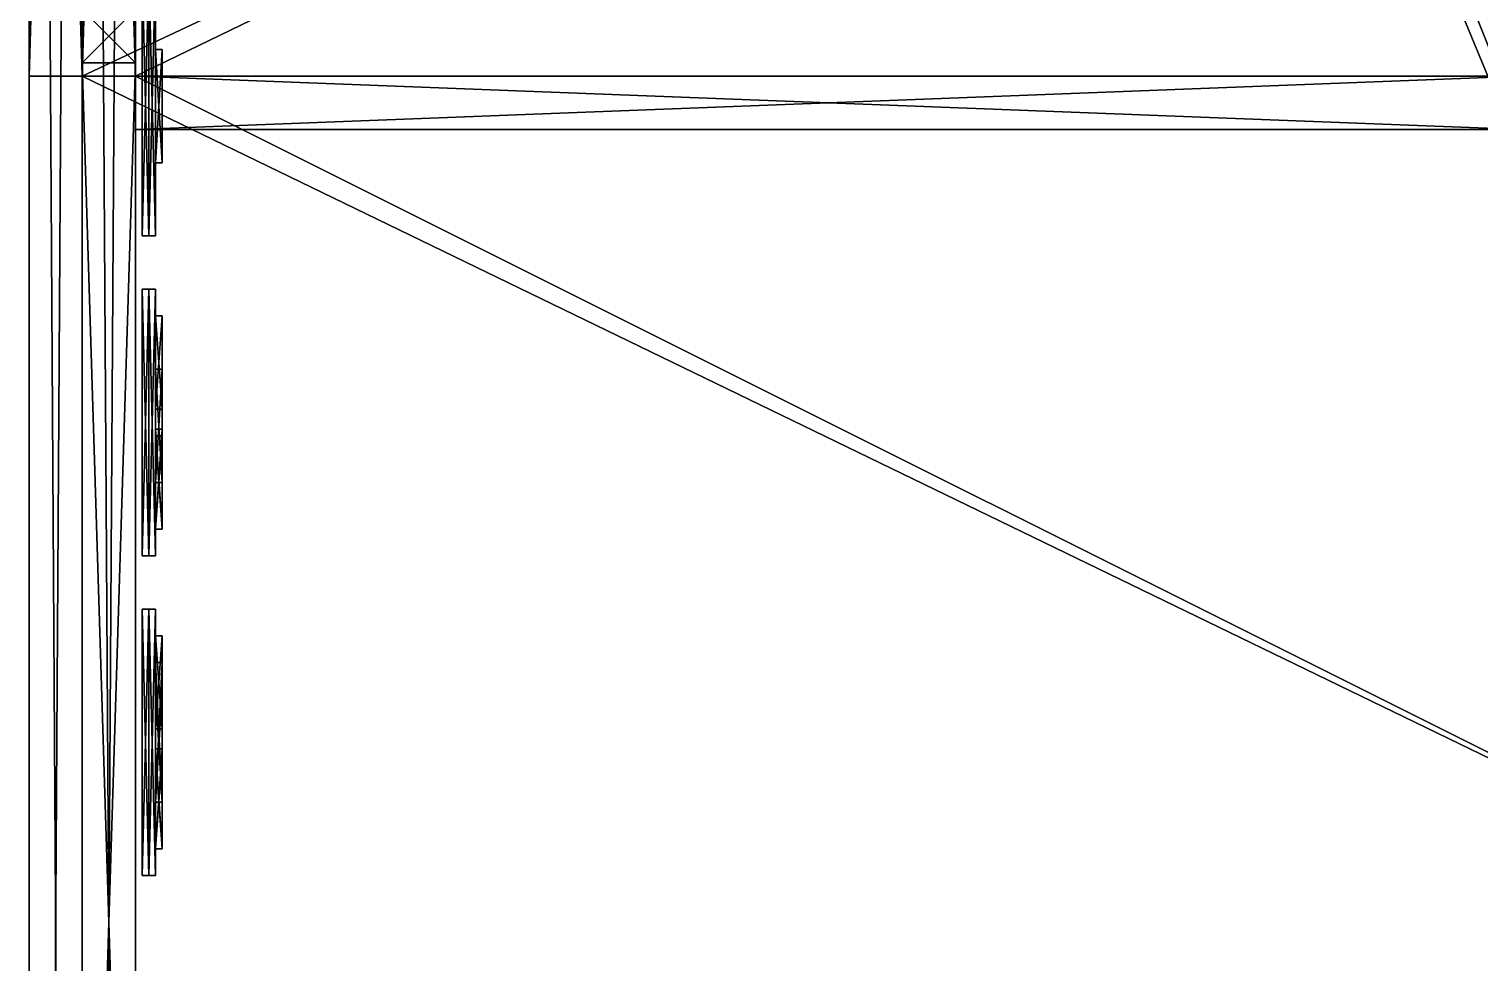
# Model space of a CAD drawing. Extents: x -648 to 272, y -784 to 528.
# Drawn here: x -272 to -54.3, y -133.1 to 7.1 of the extents above; entities that cross this region are included whole.
import ezdxf

# ---------------------------------------------------------------- set-up
doc = ezdxf.new("R2010")
doc.units = 0

msp = doc.modelspace()

# ---------------------------------------------------------------- meshes
at = {"layer": 'OBJECT001', "color": 50}
mesh = msp.add_polyface(dxfattribs=at)
corners = [(-256, -768, 376), (-256, 512, 376), (-256, 512, 384), (-256, -768, 384), (256, 512, 376), (256, -768, 376), (256, -768, 384), (256, 512, 384)]
mesh.append_faces([[corners[k] for k in face] for face in [(1, 3, 0), (5, 7, 4), (2, 6, 3), (0, 4, 1), (5, 3, 6), (1, 7, 2)]], dxfattribs={"vtx0": -1})
mesh.append_faces([[corners[k] for k in face] for face in [(1, 2, 3), (5, 6, 7), (2, 7, 6), (0, 5, 4), (5, 0, 3), (1, 4, 7)]], dxfattribs={"vtx2": -1})
at = {"layer": 'OBJECT004', "color": 50}
mesh = msp.add_polyface(dxfattribs=at)
corners = [(-264, 10, 37), (-264, 2, 37), (-256, 2, 37), (-256, 10, 37), (-264, 2, 128), (-264, 10, 128), (-256, 10, 128), (-256, 2, 128)]
mesh.append_faces([[corners[k] for k in face] for face in [(1, 3, 0), (5, 7, 4), (0, 4, 1), (2, 6, 3), (1, 7, 2), (3, 5, 0)]], dxfattribs={"vtx0": -1})
mesh.append_faces([[corners[k] for k in face] for face in [(1, 2, 3), (5, 6, 7), (0, 5, 4), (2, 7, 6), (1, 4, 7), (3, 6, 5)]], dxfattribs={"vtx2": -1})
at = {"layer": 'OBJECT007', "color": 50}
mesh = msp.add_polyface(dxfattribs=at)
corners = [(-256, 0), (-264, 0), (-264, 0, 8), (-256, 0, 8), (-264, 520), (-256, 520), (-256, 520, 8), (-264, 520, 8)]
mesh.append_faces([[corners[k] for k in face] for face in [(1, 3, 0), (5, 7, 4), (4, 0, 5), (2, 6, 3), (1, 7, 2), (5, 3, 6)]], dxfattribs={"vtx0": -1})
mesh.append_faces([[corners[k] for k in face] for face in [(1, 2, 3), (5, 6, 7), (4, 1, 0), (2, 7, 6), (1, 4, 7), (5, 0, 3)]], dxfattribs={"vtx2": -1})
at = {"layer": 'OBJECT010', "color": 50}
mesh = msp.add_polyface(dxfattribs=at)
corners = [(-264, -256, 128), (-264, -256, 40), (-264, 2, 40), (-264, 2, 128), (-256, 2, 128), (-256, 2, 40), (-256, -256, 40), (-256, -256, 128)]
mesh.append_faces([[corners[k] for k in face] for face in [(1, 3, 0), (5, 7, 4), (6, 0, 7), (2, 4, 3), (1, 5, 2), (3, 7, 0)]], dxfattribs={"vtx0": -1})
mesh.append_faces([[corners[k] for k in face] for face in [(1, 2, 3), (5, 6, 7), (6, 1, 0), (2, 5, 4), (1, 6, 5), (3, 4, 7)]], dxfattribs={"vtx2": -1})
at = {"layer": 'OBJECT015', "color": 50}
mesh = msp.add_polyface(dxfattribs=at)
corners = [(-256, -256, 32), (-264, -256, 32), (-264, -256, 40), (-256, -256, 40), (-264, 2, 32), (-256, 2, 32), (-256, 2, 40), (-264, 2, 40)]
mesh.append_faces([[corners[k] for k in face] for face in [(1, 3, 0), (5, 7, 4), (4, 0, 5), (2, 6, 3), (1, 7, 2), (5, 3, 6)]], dxfattribs={"vtx0": -1})
mesh.append_faces([[corners[k] for k in face] for face in [(1, 2, 3), (5, 6, 7), (4, 1, 0), (2, 7, 6), (1, 4, 7), (5, 0, 3)]], dxfattribs={"vtx2": -1})
at = {"layer": 'OBJECT024', "color": 50}
mesh = msp.add_polyface(dxfattribs=at)
corners = [(-264, -256, 32), (-264, -256), (-264, 0), (-264, 0, 32), (264, 0, 32), (264, 0), (264, -256), (264, -256, 32)]
mesh.append_faces([[corners[k] for k in face] for face in [(1, 3, 0), (5, 7, 4), (6, 0, 7), (2, 4, 3), (1, 5, 2), (3, 7, 0)]], dxfattribs={"vtx0": -1})
mesh.append_faces([[corners[k] for k in face] for face in [(1, 2, 3), (5, 6, 7), (6, 1, 0), (2, 5, 4), (1, 6, 5), (3, 4, 7)]], dxfattribs={"vtx2": -1})
at = {"layer": 'OBJECT029', "color": 50}
mesh = msp.add_polyface(dxfattribs=at)
corners = [(-272, -776, 384), (-272, -776, 128), (-272, 520, 128), (-272, 520, 384), (-264, 520, 384), (-264, 520, 128), (-264, -776, 128), (-264, -776, 384)]
mesh.append_faces([[corners[k] for k in face] for face in [(1, 3, 0), (5, 7, 4), (6, 0, 7), (2, 4, 3), (1, 5, 2), (3, 7, 0)]], dxfattribs={"vtx0": -1})
mesh.append_faces([[corners[k] for k in face] for face in [(1, 2, 3), (5, 6, 7), (6, 1, 0), (2, 5, 4), (1, 6, 5), (3, 4, 7)]], dxfattribs={"vtx2": -1})
at = {"layer": 'OBJECT031', "color": 50}
mesh = msp.add_polyface(dxfattribs=at)
corners = [(-272, 0, 97), (-272, 0, 32), (-272, 272, 32), (-272, 272, 97), (-264, 272, 97), (-264, 272, 32), (-264, 0, 32), (-264, 0, 97)]
mesh.append_faces([[corners[k] for k in face] for face in [(1, 3, 0), (5, 7, 4), (6, 0, 7), (2, 4, 3), (1, 5, 2), (3, 7, 0)]], dxfattribs={"vtx0": -1})
mesh.append_faces([[corners[k] for k in face] for face in [(1, 2, 3), (5, 6, 7), (6, 1, 0), (2, 5, 4), (1, 6, 5), (3, 4, 7)]], dxfattribs={"vtx2": -1})
at = {"layer": 'OBJECT033', "color": 50}
mesh = msp.add_polyface(dxfattribs=at)
corners = [(-264, 0, 37), (-264, 0, 8), (-264, 268, 8), (-264, 268, 37), (-256, 268, 37), (-256, 268, 8), (-256, 0, 8), (-256, 0, 37)]
mesh.append_faces([[corners[k] for k in face] for face in [(1, 3, 0), (5, 7, 4), (6, 0, 7), (2, 4, 3), (1, 5, 2), (3, 7, 0)]], dxfattribs={"vtx0": -1})
mesh.append_faces([[corners[k] for k in face] for face in [(1, 2, 3), (5, 6, 7), (6, 1, 0), (2, 5, 4), (1, 6, 5), (3, 4, 7)]], dxfattribs={"vtx2": -1})
at = {"layer": 'OBJECT048', "color": 50}
mesh = msp.add_polyface(dxfattribs=at)
corners = [(-272, 528, 384), (-272, -784, 384), (272, -784, 384), (272, 528, 384), (-272, -784, 392), (-272, 528, 392), (272, 528, 392), (272, -784, 392)]
mesh.append_faces([[corners[k] for k in face] for face in [(1, 3, 0), (5, 7, 4), (0, 4, 1), (2, 6, 3), (1, 7, 2), (3, 5, 0)]], dxfattribs={"vtx0": -1})
mesh.append_faces([[corners[k] for k in face] for face in [(1, 2, 3), (5, 6, 7), (0, 5, 4), (2, 7, 6), (1, 4, 7), (3, 6, 5)]], dxfattribs={"vtx2": -1})
at = {"layer": 'OBJECT050', "color": 50}
mesh = msp.add_polyface(dxfattribs=at)
corners = [(-264, -768, 384), (-264, -768, 128), (-264, 512, 128), (-264, 512, 384), (-256, 512, 384), (-256, 512, 128), (-256, -768, 128), (-256, -768, 384)]
mesh.append_faces([[corners[k] for k in face] for face in [(1, 3, 0), (5, 7, 4), (6, 0, 7), (2, 4, 3), (1, 5, 2), (3, 7, 0)]], dxfattribs={"vtx0": -1})
mesh.append_faces([[corners[k] for k in face] for face in [(1, 2, 3), (5, 6, 7), (6, 1, 0), (2, 5, 4), (1, 6, 5), (3, 4, 7)]], dxfattribs={"vtx2": -1})
at = {"layer": 'OBJECT051', "color": 50}
mesh = msp.add_polyface(dxfattribs=at)
corners = [(-264, 0), (-264, 0, -8), (-264, 248, -8), (-264, 248), (264, 248), (264, 248, -8), (264, 0, -8), (264, 0)]
mesh.append_faces([[corners[k] for k in face] for face in [(1, 3, 0), (5, 7, 4), (6, 0, 7), (2, 4, 3), (1, 5, 2), (3, 7, 0)]], dxfattribs={"vtx0": -1})
mesh.append_faces([[corners[k] for k in face] for face in [(1, 2, 3), (5, 6, 7), (6, 1, 0), (2, 5, 4), (1, 6, 5), (3, 4, 7)]], dxfattribs={"vtx2": -1})
at = {"layer": 'OBJECT1009', "color": 50}
mesh = msp.add_polyface(dxfattribs=at)
corners = [(-256, -8, 64), (-256, -8, 32), (-256, 0, 32), (-256, 0, 64), (-48, 0, 64), (-48, 0, 32), (-48, -8, 32), (-48, -8, 64)]
mesh.append_faces([[corners[k] for k in face] for face in [(1, 3, 0), (5, 7, 4), (6, 0, 7), (2, 4, 3), (1, 5, 2), (3, 7, 0)]], dxfattribs={"vtx0": -1})
mesh.append_faces([[corners[k] for k in face] for face in [(1, 2, 3), (5, 6, 7), (6, 1, 0), (2, 5, 4), (1, 6, 5), (3, 4, 7)]], dxfattribs={"vtx2": -1})
at = {"layer": 'OBJECT479', "color": 50}
mesh = msp.add_polyface(dxfattribs=at)
corners = [(-253, -109, 218), (-253, -109, 212), (-253, -92, 212), (-253, -92, 218), (-252, -92, 218), (-252, -92, 212), (-252, -109, 212), (-252, -109, 218)]
mesh.append_faces([[corners[k] for k in face] for face in [(1, 3, 0), (5, 7, 4), (6, 0, 7), (2, 4, 3), (1, 5, 2), (3, 7, 0)]], dxfattribs={"vtx0": -1})
mesh.append_faces([[corners[k] for k in face] for face in [(1, 2, 3), (5, 6, 7), (6, 1, 0), (2, 5, 4), (1, 6, 5), (3, 4, 7)]], dxfattribs={"vtx2": -1})
at = {"layer": 'OBJECT480', "color": 50}
mesh = msp.add_polyface(dxfattribs=at)
corners = [(-252, -109, 201), (-253, -109, 201), (-253, -109, 207), (-252, -109, 207), (-253, -92, 201), (-252, -92, 201), (-252, -92, 207), (-253, -92, 207)]
mesh.append_faces([[corners[k] for k in face] for face in [(1, 3, 0), (5, 7, 4), (4, 0, 5), (2, 6, 3), (1, 7, 2), (5, 3, 6)]], dxfattribs={"vtx0": -1})
mesh.append_faces([[corners[k] for k in face] for face in [(1, 2, 3), (5, 6, 7), (4, 1, 0), (2, 7, 6), (1, 4, 7), (5, 0, 3)]], dxfattribs={"vtx2": -1})
at = {"layer": 'OBJECT481', "color": 50}
mesh = msp.add_polyface(dxfattribs=at)
corners = [(-253, -109, 196), (-253, -109, 190), (-253, -88, 190), (-253, -88, 196), (-252, -88, 196), (-252, -88, 190), (-252, -109, 190), (-252, -109, 196)]
mesh.append_faces([[corners[k] for k in face] for face in [(1, 3, 0), (5, 7, 4), (6, 0, 7), (2, 4, 3), (1, 5, 2), (3, 7, 0)]], dxfattribs={"vtx0": -1})
mesh.append_faces([[corners[k] for k in face] for face in [(1, 2, 3), (5, 6, 7), (6, 1, 0), (2, 5, 4), (1, 6, 5), (3, 4, 7)]], dxfattribs={"vtx2": -1})
at = {"layer": 'OBJECT482', "color": 50}
mesh = msp.add_polyface(dxfattribs=at)
corners = [(-253, -116, 172), (-253, -116, 167), (-253, -102, 167), (-253, -102, 172), (-252, -102, 172), (-252, -102, 167), (-252, -116, 167), (-252, -116, 172)]
mesh.append_faces([[corners[k] for k in face] for face in [(1, 3, 0), (5, 7, 4), (6, 0, 7), (2, 4, 3), (1, 5, 2), (3, 7, 0)]], dxfattribs={"vtx0": -1})
mesh.append_faces([[corners[k] for k in face] for face in [(1, 2, 3), (5, 6, 7), (6, 1, 0), (2, 5, 4), (1, 6, 5), (3, 4, 7)]], dxfattribs={"vtx2": -1})
at = {"layer": 'OBJECT483', "color": 50}
mesh = msp.add_polyface(dxfattribs=at)
corners = [(-253, -116, 166), (-253, -116, 160), (-253, -102, 160), (-253, -102, 166), (-252, -102, 166), (-252, -102, 160), (-252, -116, 160), (-252, -116, 166)]
mesh.append_faces([[corners[k] for k in face] for face in [(1, 3, 0), (5, 7, 4), (6, 0, 7), (2, 4, 3), (1, 5, 2), (3, 7, 0)]], dxfattribs={"vtx0": -1})
mesh.append_faces([[corners[k] for k in face] for face in [(1, 2, 3), (5, 6, 7), (6, 1, 0), (2, 5, 4), (1, 6, 5), (3, 4, 7)]], dxfattribs={"vtx2": -1})
at = {"layer": 'OBJECT484', "color": 50}
mesh = msp.add_polyface(dxfattribs=at)
corners = [(-253, -116, 159), (-253, -116, 153), (-253, -102, 153), (-253, -102, 159), (-252, -102, 159), (-252, -102, 153), (-252, -116, 153), (-252, -116, 159)]
mesh.append_faces([[corners[k] for k in face] for face in [(1, 3, 0), (5, 7, 4), (6, 0, 7), (2, 4, 3), (1, 5, 2), (3, 7, 0)]], dxfattribs={"vtx0": -1})
mesh.append_faces([[corners[k] for k in face] for face in [(1, 2, 3), (5, 6, 7), (6, 1, 0), (2, 5, 4), (1, 6, 5), (3, 4, 7)]], dxfattribs={"vtx2": -1})
at = {"layer": 'OBJECT485', "color": 50}
mesh = msp.add_polyface(dxfattribs=at)
corners = [(-253, -102, 147), (-253, -116, 147), (-252, -116, 147), (-252, -102, 147), (-253, -116, 152), (-253, -102, 152), (-252, -102, 152), (-252, -116, 152)]
mesh.append_faces([[corners[k] for k in face] for face in [(1, 3, 0), (5, 7, 4), (0, 4, 1), (2, 6, 3), (1, 7, 2), (3, 5, 0)]], dxfattribs={"vtx0": -1})
mesh.append_faces([[corners[k] for k in face] for face in [(1, 2, 3), (5, 6, 7), (0, 5, 4), (2, 7, 6), (1, 4, 7), (3, 6, 5)]], dxfattribs={"vtx2": -1})
at = {"layer": 'OBJECT486', "color": 50}
mesh = msp.add_polyface(dxfattribs=at)
corners = [(-253, -116, 146), (-253, -116, 140), (-253, -101, 140), (-253, -101, 146), (-252, -101, 146), (-252, -101, 140), (-252, -116, 140), (-252, -116, 146)]
mesh.append_faces([[corners[k] for k in face] for face in [(1, 3, 0), (5, 7, 4), (6, 0, 7), (2, 4, 3), (1, 5, 2), (3, 7, 0)]], dxfattribs={"vtx0": -1})
mesh.append_faces([[corners[k] for k in face] for face in [(1, 2, 3), (5, 6, 7), (6, 1, 0), (2, 5, 4), (1, 6, 5), (3, 4, 7)]], dxfattribs={"vtx2": -1})
at = {"layer": 'OBJECT487', "color": 50}
mesh = msp.add_polyface(dxfattribs=at)
corners = [(-253, -98, 146), (-253, -98, 140), (-253, -84, 140), (-253, -84, 146), (-252, -84, 146), (-252, -84, 140), (-252, -98, 140), (-252, -98, 146)]
mesh.append_faces([[corners[k] for k in face] for face in [(1, 3, 0), (5, 7, 4), (6, 0, 7), (2, 4, 3), (1, 5, 2), (3, 7, 0)]], dxfattribs={"vtx0": -1})
mesh.append_faces([[corners[k] for k in face] for face in [(1, 2, 3), (5, 6, 7), (6, 1, 0), (2, 5, 4), (1, 6, 5), (3, 4, 7)]], dxfattribs={"vtx2": -1})
at = {"layer": 'OBJECT488', "color": 50}
mesh = msp.add_polyface(dxfattribs=at)
corners = [(-252, -98, 147), (-253, -98, 147), (-253, -98, 152), (-252, -98, 152), (-253, -84, 147), (-252, -84, 147), (-252, -84, 152), (-253, -84, 152)]
mesh.append_faces([[corners[k] for k in face] for face in [(1, 3, 0), (5, 7, 4), (4, 0, 5), (2, 6, 3), (1, 7, 2), (5, 3, 6)]], dxfattribs={"vtx0": -1})
mesh.append_faces([[corners[k] for k in face] for face in [(1, 2, 3), (5, 6, 7), (4, 1, 0), (2, 7, 6), (1, 4, 7), (5, 0, 3)]], dxfattribs={"vtx2": -1})
at = {"layer": 'OBJECT489', "color": 50}
mesh = msp.add_polyface(dxfattribs=at)
corners = [(-253, -98, 159), (-253, -98, 153), (-253, -84, 153), (-253, -84, 159), (-252, -84, 159), (-252, -84, 153), (-252, -98, 153), (-252, -98, 159)]
mesh.append_faces([[corners[k] for k in face] for face in [(1, 3, 0), (5, 7, 4), (6, 0, 7), (2, 4, 3), (1, 5, 2), (3, 7, 0)]], dxfattribs={"vtx0": -1})
mesh.append_faces([[corners[k] for k in face] for face in [(1, 2, 3), (5, 6, 7), (6, 1, 0), (2, 5, 4), (1, 6, 5), (3, 4, 7)]], dxfattribs={"vtx2": -1})
at = {"layer": 'OBJECT490', "color": 50}
mesh = msp.add_polyface(dxfattribs=at)
corners = [(-253, -98, 166), (-253, -98, 160), (-253, -84, 160), (-253, -84, 166), (-252, -84, 166), (-252, -84, 160), (-252, -98, 160), (-252, -98, 166)]
mesh.append_faces([[corners[k] for k in face] for face in [(1, 3, 0), (5, 7, 4), (6, 0, 7), (2, 4, 3), (1, 5, 2), (3, 7, 0)]], dxfattribs={"vtx0": -1})
mesh.append_faces([[corners[k] for k in face] for face in [(1, 2, 3), (5, 6, 7), (6, 1, 0), (2, 5, 4), (1, 6, 5), (3, 4, 7)]], dxfattribs={"vtx2": -1})
at = {"layer": 'OBJECT491', "color": 50}
mesh = msp.add_polyface(dxfattribs=at)
corners = [(-253, -98, 172), (-253, -98, 167), (-253, -84, 167), (-253, -84, 172), (-252, -84, 172), (-252, -84, 167), (-252, -98, 167), (-252, -98, 172)]
mesh.append_faces([[corners[k] for k in face] for face in [(1, 3, 0), (5, 7, 4), (6, 0, 7), (2, 4, 3), (1, 5, 2), (3, 7, 0)]], dxfattribs={"vtx0": -1})
mesh.append_faces([[corners[k] for k in face] for face in [(1, 2, 3), (5, 6, 7), (6, 1, 0), (2, 5, 4), (1, 6, 5), (3, 4, 7)]], dxfattribs={"vtx2": -1})
at = {"layer": 'OBJECT492', "color": 50}
mesh = msp.add_polyface(dxfattribs=at)
corners = [(-253, -50, 172), (-253, -50, 167), (-253, -36, 167), (-253, -36, 172), (-252, -36, 172), (-252, -36, 167), (-252, -50, 167), (-252, -50, 172)]
mesh.append_faces([[corners[k] for k in face] for face in [(1, 3, 0), (5, 7, 4), (6, 0, 7), (2, 4, 3), (1, 5, 2), (3, 7, 0)]], dxfattribs={"vtx0": -1})
mesh.append_faces([[corners[k] for k in face] for face in [(1, 2, 3), (5, 6, 7), (6, 1, 0), (2, 5, 4), (1, 6, 5), (3, 4, 7)]], dxfattribs={"vtx2": -1})
at = {"layer": 'OBJECT493', "color": 50}
mesh = msp.add_polyface(dxfattribs=at)
corners = [(-253, -54, 167), (-253, -68, 167), (-252, -68, 167), (-252, -54, 167), (-253, -68, 172), (-253, -54, 172), (-252, -54, 172), (-252, -68, 172)]
mesh.append_faces([[corners[k] for k in face] for face in [(1, 3, 0), (5, 7, 4), (0, 4, 1), (2, 6, 3), (1, 7, 2), (3, 5, 0)]], dxfattribs={"vtx0": -1})
mesh.append_faces([[corners[k] for k in face] for face in [(1, 2, 3), (5, 6, 7), (0, 5, 4), (2, 7, 6), (1, 4, 7), (3, 6, 5)]], dxfattribs={"vtx2": -1})
at = {"layer": 'OBJECT494', "color": 50}
mesh = msp.add_polyface(dxfattribs=at)
corners = [(-253, -68, 166), (-253, -68, 160), (-253, -54, 160), (-253, -54, 166), (-252, -54, 166), (-252, -54, 160), (-252, -68, 160), (-252, -68, 166)]
mesh.append_faces([[corners[k] for k in face] for face in [(1, 3, 0), (5, 7, 4), (6, 0, 7), (2, 4, 3), (1, 5, 2), (3, 7, 0)]], dxfattribs={"vtx0": -1})
mesh.append_faces([[corners[k] for k in face] for face in [(1, 2, 3), (5, 6, 7), (6, 1, 0), (2, 5, 4), (1, 6, 5), (3, 4, 7)]], dxfattribs={"vtx2": -1})
at = {"layer": 'OBJECT495', "color": 50}
mesh = msp.add_polyface(dxfattribs=at)
corners = [(-253, -68, 159), (-253, -68, 153), (-253, -54, 153), (-253, -54, 159), (-252, -54, 159), (-252, -54, 153), (-252, -68, 153), (-252, -68, 159)]
mesh.append_faces([[corners[k] for k in face] for face in [(1, 3, 0), (5, 7, 4), (6, 0, 7), (2, 4, 3), (1, 5, 2), (3, 7, 0)]], dxfattribs={"vtx0": -1})
mesh.append_faces([[corners[k] for k in face] for face in [(1, 2, 3), (5, 6, 7), (6, 1, 0), (2, 5, 4), (1, 6, 5), (3, 4, 7)]], dxfattribs={"vtx2": -1})
at = {"layer": 'OBJECT496', "color": 50}
mesh = msp.add_polyface(dxfattribs=at)
corners = [(-252, -68, 147), (-253, -68, 147), (-253, -68, 152), (-252, -68, 152), (-253, -54, 147), (-252, -54, 147), (-252, -54, 152), (-253, -54, 152)]
mesh.append_faces([[corners[k] for k in face] for face in [(1, 3, 0), (5, 7, 4), (4, 0, 5), (2, 6, 3), (1, 7, 2), (5, 3, 6)]], dxfattribs={"vtx0": -1})
mesh.append_faces([[corners[k] for k in face] for face in [(1, 2, 3), (5, 6, 7), (4, 1, 0), (2, 7, 6), (1, 4, 7), (5, 0, 3)]], dxfattribs={"vtx2": -1})
at = {"layer": 'OBJECT497', "color": 50}
mesh = msp.add_polyface(dxfattribs=at)
corners = [(-253, -68, 146), (-253, -68, 140), (-253, -53, 140), (-253, -53, 146), (-252, -53, 146), (-252, -53, 140), (-252, -68, 140), (-252, -68, 146)]
mesh.append_faces([[corners[k] for k in face] for face in [(1, 3, 0), (5, 7, 4), (6, 0, 7), (2, 4, 3), (1, 5, 2), (3, 7, 0)]], dxfattribs={"vtx0": -1})
mesh.append_faces([[corners[k] for k in face] for face in [(1, 2, 3), (5, 6, 7), (6, 1, 0), (2, 5, 4), (1, 6, 5), (3, 4, 7)]], dxfattribs={"vtx2": -1})
at = {"layer": 'OBJECT498', "color": 50}
mesh = msp.add_polyface(dxfattribs=at)
corners = [(-253, -50, 166), (-253, -50, 160), (-253, -36, 160), (-253, -36, 166), (-252, -36, 166), (-252, -36, 160), (-252, -50, 160), (-252, -50, 166)]
mesh.append_faces([[corners[k] for k in face] for face in [(1, 3, 0), (5, 7, 4), (6, 0, 7), (2, 4, 3), (1, 5, 2), (3, 7, 0)]], dxfattribs={"vtx0": -1})
mesh.append_faces([[corners[k] for k in face] for face in [(1, 2, 3), (5, 6, 7), (6, 1, 0), (2, 5, 4), (1, 6, 5), (3, 4, 7)]], dxfattribs={"vtx2": -1})
at = {"layer": 'OBJECT499', "color": 50}
mesh = msp.add_polyface(dxfattribs=at)
corners = [(-253, -50, 159), (-253, -50, 153), (-253, -36, 153), (-253, -36, 159), (-252, -36, 159), (-252, -36, 153), (-252, -50, 153), (-252, -50, 159)]
mesh.append_faces([[corners[k] for k in face] for face in [(1, 3, 0), (5, 7, 4), (6, 0, 7), (2, 4, 3), (1, 5, 2), (3, 7, 0)]], dxfattribs={"vtx0": -1})
mesh.append_faces([[corners[k] for k in face] for face in [(1, 2, 3), (5, 6, 7), (6, 1, 0), (2, 5, 4), (1, 6, 5), (3, 4, 7)]], dxfattribs={"vtx2": -1})
at = {"layer": 'OBJECT500', "color": 50}
mesh = msp.add_polyface(dxfattribs=at)
corners = [(-253, -50, 152), (-253, -50, 147), (-253, -36, 147), (-253, -36, 152), (-252, -36, 152), (-252, -36, 147), (-252, -50, 147), (-252, -50, 152)]
mesh.append_faces([[corners[k] for k in face] for face in [(1, 3, 0), (5, 7, 4), (6, 0, 7), (2, 4, 3), (1, 5, 2), (3, 7, 0)]], dxfattribs={"vtx0": -1})
mesh.append_faces([[corners[k] for k in face] for face in [(1, 2, 3), (5, 6, 7), (6, 1, 0), (2, 5, 4), (1, 6, 5), (3, 4, 7)]], dxfattribs={"vtx2": -1})
at = {"layer": 'OBJECT501', "color": 50}
mesh = msp.add_polyface(dxfattribs=at)
corners = [(-253, -36, 140), (-253, -50, 140), (-252, -50, 140), (-252, -36, 140), (-253, -50, 146), (-253, -36, 146), (-252, -36, 146), (-252, -50, 146)]
mesh.append_faces([[corners[k] for k in face] for face in [(1, 3, 0), (5, 7, 4), (0, 4, 1), (2, 6, 3), (1, 7, 2), (3, 5, 0)]], dxfattribs={"vtx0": -1})
mesh.append_faces([[corners[k] for k in face] for face in [(1, 2, 3), (5, 6, 7), (0, 5, 4), (2, 7, 6), (1, 4, 7), (3, 6, 5)]], dxfattribs={"vtx2": -1})
at = {"layer": 'OBJECT502', "color": 50}
mesh = msp.add_polyface(dxfattribs=at)
corners = [(-253, -61, 220), (-253, -61, 214), (-253, -44, 214), (-253, -44, 220), (-252, -44, 220), (-252, -44, 214), (-252, -61, 214), (-252, -61, 220)]
mesh.append_faces([[corners[k] for k in face] for face in [(1, 3, 0), (5, 7, 4), (6, 0, 7), (2, 4, 3), (1, 5, 2), (3, 7, 0)]], dxfattribs={"vtx0": -1})
mesh.append_faces([[corners[k] for k in face] for face in [(1, 2, 3), (5, 6, 7), (6, 1, 0), (2, 5, 4), (1, 6, 5), (3, 4, 7)]], dxfattribs={"vtx2": -1})
at = {"layer": 'OBJECT503', "color": 50}
mesh = msp.add_polyface(dxfattribs=at)
corners = [(-253, -61, 211), (-253, -61, 205), (-253, -44, 205), (-253, -44, 211), (-252, -44, 211), (-252, -44, 205), (-252, -61, 205), (-252, -61, 211)]
mesh.append_faces([[corners[k] for k in face] for face in [(1, 3, 0), (5, 7, 4), (6, 0, 7), (2, 4, 3), (1, 5, 2), (3, 7, 0)]], dxfattribs={"vtx0": -1})
mesh.append_faces([[corners[k] for k in face] for face in [(1, 2, 3), (5, 6, 7), (6, 1, 0), (2, 5, 4), (1, 6, 5), (3, 4, 7)]], dxfattribs={"vtx2": -1})
at = {"layer": 'OBJECT504', "color": 50}
mesh = msp.add_polyface(dxfattribs=at)
corners = [(-252, -61, 197), (-253, -61, 197), (-253, -61, 203), (-252, -61, 203), (-253, -44, 197), (-252, -44, 197), (-252, -44, 203), (-253, -44, 203)]
mesh.append_faces([[corners[k] for k in face] for face in [(1, 3, 0), (5, 7, 4), (4, 0, 5), (2, 6, 3), (1, 7, 2), (5, 3, 6)]], dxfattribs={"vtx0": -1})
mesh.append_faces([[corners[k] for k in face] for face in [(1, 2, 3), (5, 6, 7), (4, 1, 0), (2, 7, 6), (1, 4, 7), (5, 0, 3)]], dxfattribs={"vtx2": -1})
at = {"layer": 'OBJECT505', "color": 50}
mesh = msp.add_polyface(dxfattribs=at)
corners = [(-253, -61, 195), (-253, -61, 189), (-253, -44, 189), (-253, -44, 195), (-252, -44, 195), (-252, -44, 189), (-252, -61, 189), (-252, -61, 195)]
mesh.append_faces([[corners[k] for k in face] for face in [(1, 3, 0), (5, 7, 4), (6, 0, 7), (2, 4, 3), (1, 5, 2), (3, 7, 0)]], dxfattribs={"vtx0": -1})
mesh.append_faces([[corners[k] for k in face] for face in [(1, 2, 3), (5, 6, 7), (6, 1, 0), (2, 5, 4), (1, 6, 5), (3, 4, 7)]], dxfattribs={"vtx2": -1})
at = {"layer": 'OBJECT506', "color": 50}
mesh = msp.add_polyface(dxfattribs=at)
corners = [(-253, -13, 219), (-253, -13, 213), (-253, 4, 213), (-253, 4, 219), (-252, 4, 219), (-252, 4, 213), (-252, -13, 213), (-252, -13, 219)]
mesh.append_faces([[corners[k] for k in face] for face in [(1, 3, 0), (5, 7, 4), (6, 0, 7), (2, 4, 3), (1, 5, 2), (3, 7, 0)]], dxfattribs={"vtx0": -1})
mesh.append_faces([[corners[k] for k in face] for face in [(1, 2, 3), (5, 6, 7), (6, 1, 0), (2, 5, 4), (1, 6, 5), (3, 4, 7)]], dxfattribs={"vtx2": -1})
at = {"layer": 'OBJECT507', "color": 50}
mesh = msp.add_polyface(dxfattribs=at)
corners = [(-253, -13, 203), (-253, -13, 197), (-253, 4, 197), (-253, 4, 203), (-252, 4, 203), (-252, 4, 197), (-252, -13, 197), (-252, -13, 203)]
mesh.append_faces([[corners[k] for k in face] for face in [(1, 3, 0), (5, 7, 4), (6, 0, 7), (2, 4, 3), (1, 5, 2), (3, 7, 0)]], dxfattribs={"vtx0": -1})
mesh.append_faces([[corners[k] for k in face] for face in [(1, 2, 3), (5, 6, 7), (6, 1, 0), (2, 5, 4), (1, 6, 5), (3, 4, 7)]], dxfattribs={"vtx2": -1})
at = {"layer": 'OBJECT508', "color": 50}
mesh = msp.add_polyface(dxfattribs=at)
corners = [(-253, -13, 211), (-253, -13, 205), (-253, 4, 205), (-253, 4, 211), (-252, 4, 211), (-252, 4, 205), (-252, -13, 205), (-252, -13, 211)]
mesh.append_faces([[corners[k] for k in face] for face in [(1, 3, 0), (5, 7, 4), (6, 0, 7), (2, 4, 3), (1, 5, 2), (3, 7, 0)]], dxfattribs={"vtx0": -1})
mesh.append_faces([[corners[k] for k in face] for face in [(1, 2, 3), (5, 6, 7), (6, 1, 0), (2, 5, 4), (1, 6, 5), (3, 4, 7)]], dxfattribs={"vtx2": -1})
at = {"layer": 'OBJECT509', "color": 50}
mesh = msp.add_polyface(dxfattribs=at)
corners = [(-253, 4, 189), (-253, -13, 189), (-252, -13, 189), (-252, 4, 189), (-253, -13, 195), (-253, 4, 195), (-252, 4, 195), (-252, -13, 195)]
mesh.append_faces([[corners[k] for k in face] for face in [(1, 3, 0), (5, 7, 4), (0, 4, 1), (2, 6, 3), (1, 7, 2), (3, 5, 0)]], dxfattribs={"vtx0": -1})
mesh.append_faces([[corners[k] for k in face] for face in [(1, 2, 3), (5, 6, 7), (0, 5, 4), (2, 7, 6), (1, 4, 7), (3, 6, 5)]], dxfattribs={"vtx2": -1})
at = {"layer": 'OBJECT739', "color": 50}
mesh = msp.add_polyface(dxfattribs=at)
corners = [(-256, 0, 256), (-256, 0), (-256, 248), (-256, 248, 256), (256, 248, 256), (256, 248), (256, 0), (256, 0, 256)]
mesh.append_faces([[corners[k] for k in face] for face in [(1, 3, 0), (5, 7, 4), (6, 0, 7), (2, 4, 3), (1, 5, 2), (3, 7, 0)]], dxfattribs={"vtx0": -1})
mesh.append_faces([[corners[k] for k in face] for face in [(1, 2, 3), (5, 6, 7), (6, 1, 0), (2, 5, 4), (1, 6, 5), (3, 4, 7)]], dxfattribs={"vtx2": -1})
at = {"layer": 'OBJECT741', "color": 50}
mesh = msp.add_polyface(dxfattribs=at)
corners = [(-256, -256, 256), (-256, -256, 32), (-256, 0, 32), (-256, 0, 256), (256, 0, 256), (256, 0, 32), (256, -256, 32), (256, -256, 256)]
mesh.append_faces([[corners[k] for k in face] for face in [(1, 3, 0), (5, 7, 4), (6, 0, 7), (2, 4, 3), (1, 5, 2), (3, 7, 0)]], dxfattribs={"vtx0": -1})
mesh.append_faces([[corners[k] for k in face] for face in [(1, 2, 3), (5, 6, 7), (6, 1, 0), (2, 5, 4), (1, 6, 5), (3, 4, 7)]], dxfattribs={"vtx2": -1})
at = {"layer": 'OBJECT742', "color": 50}
mesh = msp.add_polyface(dxfattribs=at)
corners = [(-256, 248), (-256, 0), (256, 0), (256, 248), (-256, 0, 256), (-256, 248, 256), (256, 248, 256), (256, 0, 256)]
mesh.append_faces([[corners[k] for k in face] for face in [(1, 3, 0), (5, 7, 4), (0, 4, 1), (2, 6, 3), (1, 7, 2), (3, 5, 0)]], dxfattribs={"vtx0": -1})
mesh.append_faces([[corners[k] for k in face] for face in [(1, 2, 3), (5, 6, 7), (0, 5, 4), (2, 7, 6), (1, 4, 7), (3, 6, 5)]], dxfattribs={"vtx2": -1})
at = {"layer": 'OBJECT743', "color": 50}
mesh = msp.add_polyface(dxfattribs=at)
corners = [(-256, -256, 256), (-256, -256, 32), (-256, 0, 32), (-256, 0, 256), (256, 0, 256), (256, 0, 32), (256, -256, 32), (256, -256, 256)]
mesh.append_faces([[corners[k] for k in face] for face in [(1, 3, 0), (5, 7, 4), (6, 0, 7), (2, 4, 3), (1, 5, 2), (3, 7, 0)]], dxfattribs={"vtx0": -1})
mesh.append_faces([[corners[k] for k in face] for face in [(1, 2, 3), (5, 6, 7), (6, 1, 0), (2, 5, 4), (1, 6, 5), (3, 4, 7)]], dxfattribs={"vtx2": -1})
at = {"layer": 'OBJECT747', "color": 50}
mesh = msp.add_polyface(dxfattribs=at)
corners = [(-256, -256, 256), (-256, -256, 32), (-256, 0, 32), (-256, 0, 256), (256, 0, 256), (256, 0, 32), (256, -256, 32), (256, -256, 256)]
mesh.append_faces([[corners[k] for k in face] for face in [(1, 3, 0), (5, 7, 4), (6, 0, 7), (2, 4, 3), (1, 5, 2), (3, 7, 0)]], dxfattribs={"vtx0": -1})
mesh.append_faces([[corners[k] for k in face] for face in [(1, 2, 3), (5, 6, 7), (6, 1, 0), (2, 5, 4), (1, 6, 5), (3, 4, 7)]], dxfattribs={"vtx2": -1})
at = {"layer": 'OBJECT748', "color": 50}
mesh = msp.add_polyface(dxfattribs=at)
corners = [(-256, 0, 256), (-256, 0), (-256, 248), (-256, 248, 256), (256, 248, 256), (256, 248), (256, 0), (256, 0, 256)]
mesh.append_faces([[corners[k] for k in face] for face in [(1, 3, 0), (5, 7, 4), (6, 0, 7), (2, 4, 3), (1, 5, 2), (3, 7, 0)]], dxfattribs={"vtx0": -1})
mesh.append_faces([[corners[k] for k in face] for face in [(1, 2, 3), (5, 6, 7), (6, 1, 0), (2, 5, 4), (1, 6, 5), (3, 4, 7)]], dxfattribs={"vtx2": -1})
at = {"layer": 'OBJECT925', "color": 50}
mesh = msp.add_polyface(dxfattribs=at)
corners = [(-255, -120, 224), (-255, -120, 184), (-255, -80, 184), (-255, -80, 224), (-254, -80, 224), (-254, -80, 184), (-254, -120, 184), (-254, -120, 224)]
mesh.append_faces([[corners[k] for k in face] for face in [(1, 3, 0), (5, 7, 4), (6, 0, 7), (2, 4, 3), (1, 5, 2), (3, 7, 0)]], dxfattribs={"vtx0": -1})
mesh.append_faces([[corners[k] for k in face] for face in [(1, 2, 3), (5, 6, 7), (6, 1, 0), (2, 5, 4), (1, 6, 5), (3, 4, 7)]], dxfattribs={"vtx2": -1})
at = {"layer": 'OBJECT926', "color": 50}
mesh = msp.add_polyface(dxfattribs=at)
corners = [(-254, -120, 224), (-254, -120, 184), (-254, -80, 184), (-254, -80, 224), (-253, -80, 224), (-253, -80, 184), (-253, -120, 184), (-253, -120, 224)]
mesh.append_faces([[corners[k] for k in face] for face in [(1, 3, 0), (5, 7, 4), (6, 0, 7), (2, 4, 3), (1, 5, 2), (3, 7, 0)]], dxfattribs={"vtx0": -1})
mesh.append_faces([[corners[k] for k in face] for face in [(1, 2, 3), (5, 6, 7), (6, 1, 0), (2, 5, 4), (1, 6, 5), (3, 4, 7)]], dxfattribs={"vtx2": -1})
at = {"layer": 'OBJECT927', "color": 50}
mesh = msp.add_polyface(dxfattribs=at)
corners = [(-255, -72, 224), (-255, -72, 184), (-255, -32, 184), (-255, -32, 224), (-254, -32, 224), (-254, -32, 184), (-254, -72, 184), (-254, -72, 224)]
mesh.append_faces([[corners[k] for k in face] for face in [(1, 3, 0), (5, 7, 4), (6, 0, 7), (2, 4, 3), (1, 5, 2), (3, 7, 0)]], dxfattribs={"vtx0": -1})
mesh.append_faces([[corners[k] for k in face] for face in [(1, 2, 3), (5, 6, 7), (6, 1, 0), (2, 5, 4), (1, 6, 5), (3, 4, 7)]], dxfattribs={"vtx2": -1})
at = {"layer": 'OBJECT928', "color": 50}
mesh = msp.add_polyface(dxfattribs=at)
corners = [(-254, -32, 184), (-254, -72, 184), (-253, -72, 184), (-253, -32, 184), (-254, -72, 224), (-254, -32, 224), (-253, -32, 224), (-253, -72, 224)]
mesh.append_faces([[corners[k] for k in face] for face in [(1, 3, 0), (5, 7, 4), (0, 4, 1), (2, 6, 3), (1, 7, 2), (3, 5, 0)]], dxfattribs={"vtx0": -1})
mesh.append_faces([[corners[k] for k in face] for face in [(1, 2, 3), (5, 6, 7), (0, 5, 4), (2, 7, 6), (1, 4, 7), (3, 6, 5)]], dxfattribs={"vtx2": -1})
at = {"layer": 'OBJECT929', "color": 50}
mesh = msp.add_polyface(dxfattribs=at)
corners = [(-255, -24, 224), (-255, -24, 184), (-255, 16, 184), (-255, 16, 224), (-254, 16, 224), (-254, 16, 184), (-254, -24, 184), (-254, -24, 224)]
mesh.append_faces([[corners[k] for k in face] for face in [(1, 3, 0), (5, 7, 4), (6, 0, 7), (2, 4, 3), (1, 5, 2), (3, 7, 0)]], dxfattribs={"vtx0": -1})
mesh.append_faces([[corners[k] for k in face] for face in [(1, 2, 3), (5, 6, 7), (6, 1, 0), (2, 5, 4), (1, 6, 5), (3, 4, 7)]], dxfattribs={"vtx2": -1})
at = {"layer": 'OBJECT930', "color": 50}
mesh = msp.add_polyface(dxfattribs=at)
corners = [(-254, -24, 224), (-254, -24, 184), (-254, 16, 184), (-254, 16, 224), (-253, 16, 224), (-253, 16, 184), (-253, -24, 184), (-253, -24, 224)]
mesh.append_faces([[corners[k] for k in face] for face in [(1, 3, 0), (5, 7, 4), (6, 0, 7), (2, 4, 3), (1, 5, 2), (3, 7, 0)]], dxfattribs={"vtx0": -1})
mesh.append_faces([[corners[k] for k in face] for face in [(1, 2, 3), (5, 6, 7), (6, 1, 0), (2, 5, 4), (1, 6, 5), (3, 4, 7)]], dxfattribs={"vtx2": -1})
at = {"layer": 'OBJECT931', "color": 50}
mesh = msp.add_polyface(dxfattribs=at)
corners = [(-254, -72, 136), (-255, -72, 136), (-255, -72, 176), (-254, -72, 176), (-255, -32, 136), (-254, -32, 136), (-254, -32, 176), (-255, -32, 176)]
mesh.append_faces([[corners[k] for k in face] for face in [(1, 3, 0), (5, 7, 4), (4, 0, 5), (2, 6, 3), (1, 7, 2), (5, 3, 6)]], dxfattribs={"vtx0": -1})
mesh.append_faces([[corners[k] for k in face] for face in [(1, 2, 3), (5, 6, 7), (4, 1, 0), (2, 7, 6), (1, 4, 7), (5, 0, 3)]], dxfattribs={"vtx2": -1})
at = {"layer": 'OBJECT932', "color": 50}
mesh = msp.add_polyface(dxfattribs=at)
corners = [(-254, -72, 176), (-254, -72, 136), (-254, -32, 136), (-254, -32, 176), (-253, -32, 176), (-253, -32, 136), (-253, -72, 136), (-253, -72, 176)]
mesh.append_faces([[corners[k] for k in face] for face in [(1, 3, 0), (5, 7, 4), (6, 0, 7), (2, 4, 3), (1, 5, 2), (3, 7, 0)]], dxfattribs={"vtx0": -1})
mesh.append_faces([[corners[k] for k in face] for face in [(1, 2, 3), (5, 6, 7), (6, 1, 0), (2, 5, 4), (1, 6, 5), (3, 4, 7)]], dxfattribs={"vtx2": -1})
at = {"layer": 'OBJECT933', "color": 50}
mesh = msp.add_polyface(dxfattribs=at)
corners = [(-255, -120, 176), (-255, -120, 136), (-255, -80, 136), (-255, -80, 176), (-254, -80, 176), (-254, -80, 136), (-254, -120, 136), (-254, -120, 176)]
mesh.append_faces([[corners[k] for k in face] for face in [(1, 3, 0), (5, 7, 4), (6, 0, 7), (2, 4, 3), (1, 5, 2), (3, 7, 0)]], dxfattribs={"vtx0": -1})
mesh.append_faces([[corners[k] for k in face] for face in [(1, 2, 3), (5, 6, 7), (6, 1, 0), (2, 5, 4), (1, 6, 5), (3, 4, 7)]], dxfattribs={"vtx2": -1})
at = {"layer": 'OBJECT934', "color": 50}
mesh = msp.add_polyface(dxfattribs=at)
corners = [(-254, -120, 176), (-254, -120, 136), (-254, -80, 136), (-254, -80, 176), (-253, -80, 176), (-253, -80, 136), (-253, -120, 136), (-253, -120, 176)]
mesh.append_faces([[corners[k] for k in face] for face in [(1, 3, 0), (5, 7, 4), (6, 0, 7), (2, 4, 3), (1, 5, 2), (3, 7, 0)]], dxfattribs={"vtx0": -1})
mesh.append_faces([[corners[k] for k in face] for face in [(1, 2, 3), (5, 6, 7), (6, 1, 0), (2, 5, 4), (1, 6, 5), (3, 4, 7)]], dxfattribs={"vtx2": -1})

doc.saveas('drawing.dxf')
